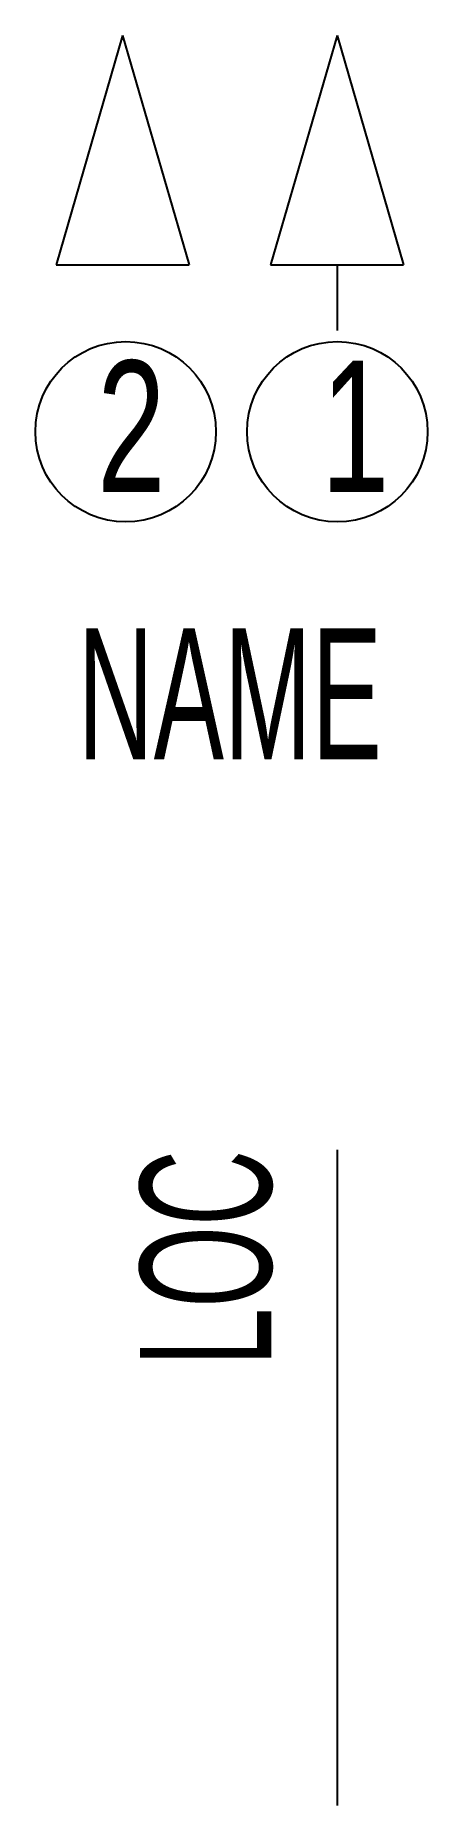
# Model space of a CAD drawing. Header units: inches. Extents: x -4.6 to 1.4, y -27 to 0.
import ezdxf
from ezdxf.enums import TextEntityAlignment as Align

# ---------------------------------------------------------------- set-up
doc = ezdxf.new("R2010")
doc.units = ezdxf.units.IN
doc.header["$MEASUREMENT"] = 0

msp = doc.modelspace()

# ---------------------------------------------------------------- linework, layer by layer
for p, q in [((-3.267, 0), (-2.254, -3.5)), ((0, 0), (1.013, -3.5)), ((0, -3.5), (0, -4.5)), ((0, -17), (0, -27))]:
    msp.add_line(p, q)
for points in [[(-3.267, 0), (-4.281, -3.5)], [(0, 0), (-1.013, -3.5)], [(-4.281, -3.5), (-2.254, -3.5)], [(-1.013, -3.5), (1.013, -3.5)]]:
    msp.add_lwpolyline(points)
for centre in [(-3.22, -6.045), (0.004, -6.045)]:
    msp.add_circle(centre, 1.375)

# ---------------------------------------------------------------- texts
at = {"width": 0.7}
for s, p in [('2', (-3.654, -6.962)), ('1', (-0.243, -6.962))]:
    msp.add_text(s, height=2, dxfattribs=at).set_placement(p)
at = {"width": 0.6}
msp.add_attdef('NAME', text='NAME', height=2, dxfattribs=at).set_placement((-1.634, -10.042), align=Align.MIDDLE_CENTER)
msp.add_attdef('LOC', text='LOC', height=2, rotation=90, dxfattribs=at).set_placement((-1, -17), align=Align.RIGHT)

doc.saveas('drawing.dxf')
